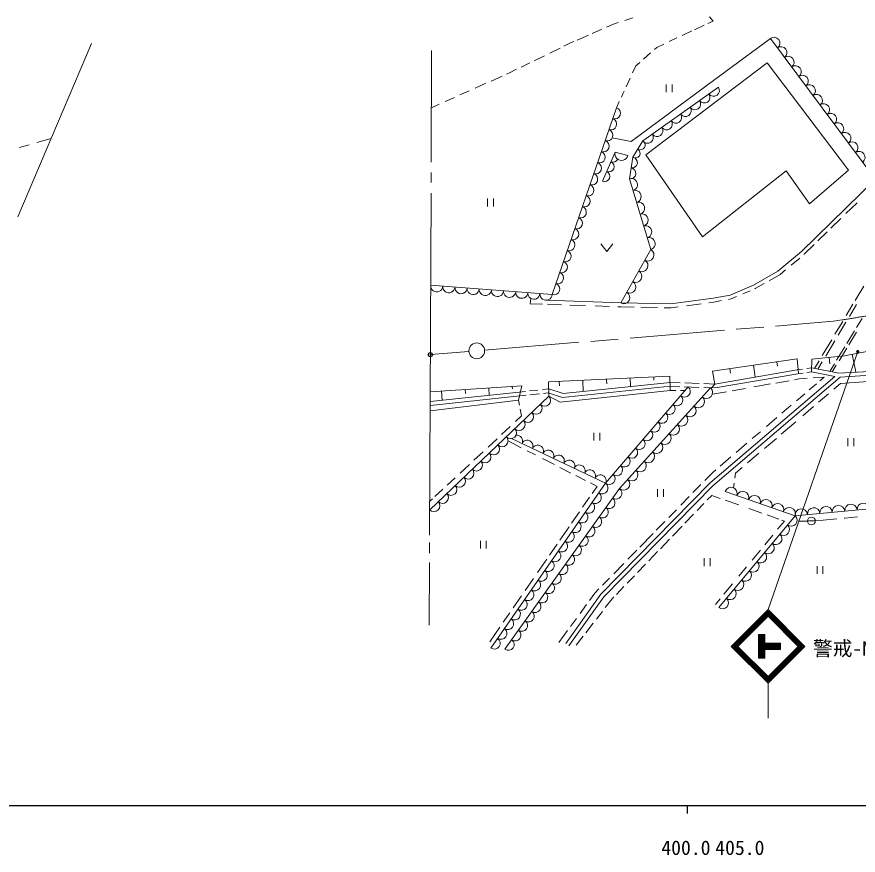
# Model space of a CAD drawing. Units: millimetres, scale not verified. Extents: x 40000 to 680000, y 20000 to 380000.
# Drawn here: x 383036 to 489679, y 198715 to 305015 of the extents above; entities that cross this region are included whole.
import ezdxf
from ezdxf.enums import TextEntityAlignment as Align

# ---------------------------------------------------------------- set-up
doc = ezdxf.new("R2010")
doc.units = ezdxf.units.MM
doc.header["$LTSCALE"] = 1000
doc.header["$PDMODE"] = 32
doc.header["$PDSIZE"] = 500
doc.linetypes.add('CHAIN', pattern=[18.5, 12, -1.5, 3.5, -1.5])
for name, color, linetype, lineweight in [('M-BGD', 7, 'Continuous', 13), ('M-BMK', 2, 'CHAIN', 13), ('M-BMK-SRVR', 3, 'Continuous', 13), ('M-STR-STRC', 7, 'Continuous', 13), ('M-TTL-BAND', 7, 'Continuous', 25)]:
    doc.layers.add(name, color=color, linetype=linetype, lineweight=lineweight)
doc.layers.add('M-OTRS', color=6, linetype='Continuous')
doc.styles.add('ＭＳ ゴシック', font='')
doc.styles.get('ＭＳ ゴシック').set_extended_font_data('MS Gothic')

# ---------------------------------------------------------------- blocks, each defined once
blk = doc.blocks.new('filled_dot')
at = {"color": 0, "linetype": 'Continuous', "lineweight": -2, "const_width": 1.25}
blk.add_lwpolyline([(-0.625, 0, 1), (0.625, 0, 1)], format="xyb", close=True, dxfattribs=at)

msp = doc.modelspace()

# ---------------------------------------------------------------- linework, layer by layer
at = {"layer": 'M-BGD'}
for p, q in [((470840, 305015), (471296, 304483)), ((457791, 303718), (458664, 304104)), ((458664, 304104), (459241, 304285)), ((460086, 304550), (461106, 304870)), ((470169, 303958), (468934, 303384)), ((471296, 304483), (470619, 304168)), ((455941, 302901), (457206, 303460)), ((468580, 303220), (467375, 302651)), ((453232, 301704), (453625, 301878)), ((454075, 302076), (455481, 302698)), ((466710, 302338), (465708, 301866)), ((470375, 296233), (478554, 302280)), ((478554, 302280), (491789, 284534)), ((450603, 300421), (451911, 301060)), ((452367, 301282), (453232, 301704)), ((464159, 301135), (463845, 300859)), ((465031, 301547), (464159, 301135)), ((448622, 299455), (449907, 300082)), ((463362, 300434), (462462, 299640)), ((446954, 298642), (448058, 299180)), ((461506, 298798), (461088, 297899)), ((462000, 299234), (461506, 298798)), ((462774, 287509), (478139, 299179)), ((478139, 299179), (488471, 285581)), ((445086, 297745), (445463, 297914)), ((445463, 297914), (446378, 298360)), ((441112, 295967), (442487, 296583)), ((443146, 296877), (444538, 297500)), ((460790, 297257), (460261, 296117)), ((439194, 295109), (440367, 295634)), ((460009, 295573), (459864, 295261)), ((460907, 289194), (470375, 296233)), ((462394, 289293), (471961, 296084)), ((465343, 295451), (465343, 296451)), ((466093, 296451), (466093, 295451)), ((437326, 294273), (438510, 294803)), ((459864, 295261), (459659, 294821)), ((435583, 293493), (436581, 293940)), ((459043, 293493), (450885, 269798)), ((459405, 294274), (459043, 293493)), ((387397, 289604), (385574, 289075)), ((458502, 289678), (460907, 289194)), ((461105, 287211), (462394, 289293)), ((384604, 288793), (383362, 288433)), ((457273, 284165), (458874, 287866)), ((458874, 287866), (460489, 287440)), ((460709, 284484), (461105, 287211)), ((469948, 277123), (462774, 287509)), ((480548, 285474), (469948, 277123)), ((483492, 281298), (480548, 285474)), ((488471, 285581), (483492, 281298)), ((463397, 275499), (460709, 284484)), ((482511, 275272), (491868, 284431)), ((442701, 280961), (442701, 281961)), ((443451, 281961), (443451, 280961)), ((488134, 280077), (489537, 281450)), ((486218, 278201), (487484, 279440)), ((484577, 276594), (485750, 277743)), ((457079, 276252), (457829, 275252)), ((457829, 275252), (458579, 276252)), ((459577, 268739), (463397, 275499)), ((479487, 272762), (482511, 275272)), ((482846, 274900), (484109, 276136)), ((481170, 273509), (482268, 274420)), ((482835, 274891), (482846, 274900)), ((476415, 270996), (479487, 272762)), ((478392, 271556), (479773, 272350)), ((479773, 272350), (480463, 272923)), ((450885, 269798), (435491, 270971)), ((473441, 269737), (476415, 270996)), ((476638, 270547), (477760, 271192)), ((489295, 269040), (490390, 270877)), ((475065, 269881), (475972, 270265)), ((476574, 270520), (476638, 270547)), ((448117, 268641), (448190, 269306)), ((450116, 269085), (459654, 268736)), ((465918, 268622), (471295, 269337)), ((470764, 268762), (471374, 268843)), ((471295, 269337), (473441, 269737)), ((471374, 268843), (472367, 269028)), ((473230, 269189), (473586, 269256)), ((473586, 269256), (474265, 269543)), ((448117, 268641), (449648, 268588)), ((448117, 268641), (449473, 268594)), ((450315, 268564), (452091, 268502)), ((453121, 268465), (455097, 268396)), ((456354, 268352), (458178, 268288)), ((459202, 268252), (459640, 268236)), ((459640, 268236), (461277, 268206)), ((459654, 268736), (465918, 268622)), ((462118, 268191), (464225, 268153)), ((465109, 268136), (465946, 268121)), ((465946, 268121), (466872, 268244)), ((467929, 268385), (469776, 268630)), ((488171, 267155), (489018, 268576)), ((488566, 267035), (489453, 268524)), ((489482, 265612), (490178, 266745)), ((486741, 264756), (487720, 266399)), ((487137, 264639), (488131, 266306)), ((488230, 263576), (489218, 265183)), ((488501, 263443), (489476, 265029)), ((485129, 262052), (486334, 264073)), ((485562, 261998), (486723, 263944)), ((498419, 264102), (487942, 262027)), ((486937, 261470), (487979, 263166)), ((487255, 261415), (488240, 263018)), ((471205, 260105), (481943, 261649)), ((479448, 260707), (479366, 261279)), ((481943, 261649), (482100, 259769)), ((483793, 261612), (483774, 260000)), ((487942, 262027), (483793, 261612)), ((484164, 260433), (484744, 261407)), ((486090, 261027), (486009, 261834)), ((489371, 259957), (488923, 262222)), ((471518, 258455), (481959, 260254)), ((473509, 259853), (473427, 260425)), ((476615, 259333), (476396, 260852)), ((481959, 260254), (482641, 260348)), ((483177, 260423), (483788, 260507)), ((483788, 260507), (487229, 259827)), ((484581, 260351), (485131, 261275)), ((486069, 260057), (486663, 261025)), ((486383, 259995), (486907, 260849)), ((450426, 258754), (465812, 259454)), ((460819, 258137), (460770, 259225)), ((463785, 258950), (463767, 259361)), ((465812, 259454), (465842, 257629)), ((486723, 259418), (470917, 245924)), ((471518, 258455), (471205, 260105)), ((487398, 259337), (471258, 245558)), ((471551, 257953), (482036, 259760)), ((482036, 259760), (482706, 259853)), ((482217, 259104), (483209, 259179)), ((483162, 259916), (483774, 260000)), ((483774, 260000), (486723, 259418)), ((483994, 259239), (485371, 259345)), ((485371, 259345), (484811, 258865)), ((487229, 259827), (491132, 260064)), ((487398, 259337), (491207, 259568)), ((435436, 257478), (447051, 258238)), ((445861, 257854), (445841, 258158)), ((447051, 258238), (446626, 256413)), ((450487, 256900), (450426, 258754)), ((451807, 258211), (451779, 258816)), ((452220, 256728), (465866, 258166)), ((452275, 257237), (465849, 258667)), ((454842, 257507), (454776, 258952)), ((457658, 245894), (468147, 258080)), ((457800, 258483), (457773, 259088)), ((465849, 258667), (467104, 258620)), ((465866, 258166), (467085, 258120)), ((467629, 258100), (469495, 258030)), ((467687, 258598), (469519, 258529)), ((470137, 258506), (471518, 258455)), ((471082, 257971), (471518, 258455)), ((476435, 258082), (478568, 258459)), ((479260, 258581), (480936, 258877)), ((481592, 258993), (482217, 259104)), ((484382, 258497), (483461, 257708)), ((487445, 258527), (486584, 257789)), ((491512, 258803), (487445, 258527)), ((435431, 256221), (447502, 257522)), ((435485, 255724), (447608, 257030)), ((436938, 256383), (436860, 257571)), ((439888, 257238), (439854, 257767)), ((442909, 257027), (442847, 257963)), ((448033, 257579), (449091, 257693)), ((448045, 257077), (449287, 257211)), ((449657, 257754), (450456, 257840)), ((449781, 257264), (450402, 257331)), ((450402, 257331), (452220, 256728)), ((450456, 257840), (452275, 257237)), ((465842, 257629), (451886, 256140)), ((470977, 257974), (459409, 245200)), ((465842, 257629), (466548, 257630)), ((467158, 257630), (467759, 257630)), ((470103, 258007), (471551, 257953)), ((471198, 257157), (472972, 257470)), ((473713, 257602), (475395, 257899)), ((482901, 257228), (481855, 256332)), ((485904, 257208), (484670, 256151)), ((435375, 242518), (450487, 256900)), ((435426, 255076), (446626, 256413)), ((446626, 256413), (446748, 255792)), ((451886, 256140), (450487, 256900)), ((446855, 255247), (447021, 254406)), ((481192, 255764), (480013, 254754)), ((484023, 255597), (482668, 254438)), ((447021, 254406), (446264, 253703)), ((479390, 254220), (478049, 253071)), ((445564, 253052), (444476, 252040)), ((481777, 253675), (479939, 252102)), ((456185, 251275), (456185, 252275)), ((456935, 252275), (456935, 251275)), ((477280, 252413), (476261, 251539)), ((443900, 251505), (442777, 250461)), ((445295, 251232), (446957, 250385)), ((445746, 251541), (457658, 245894)), ((475574, 250951), (474201, 249774)), ((479316, 251568), (477802, 250272)), ((488386, 250571), (488386, 251571)), ((489136, 251571), (489136, 250571)), ((442145, 249873), (440977, 248787)), ((447738, 249987), (448771, 249460)), ((477098, 249670), (475664, 248443)), ((449671, 249002), (451184, 248231)), ((473547, 249214), (472180, 248044)), ((440401, 248251), (439211, 247145)), ((451855, 247889), (453266, 247170)), ((471653, 247592), (471206, 247208)), ((474981, 247858), (474142, 247140)), ((438580, 246558), (437578, 245626)), ((453897, 246848), (455127, 246221)), ((471206, 247208), (470232, 246211)), ((474142, 247140), (474047, 246529)), ((457658, 245894), (443129, 224976)), ((455741, 245908), (456585, 245478)), ((456585, 245478), (455971, 244588)), ((470917, 245924), (457056, 231805)), ((471258, 245558), (457441, 231483)), ((469740, 245707), (468741, 244683)), ((473946, 245877), (473857, 245303)), ((437023, 245111), (436033, 244190)), ((459409, 245200), (444909, 224828)), ((464236, 244131), (464236, 245131)), ((464986, 245131), (464986, 244131)), ((470553, 243758), (471114, 244341)), ((471114, 244341), (472189, 243961)), ((481679, 241761), (472830, 244834)), ((435711, 243891), (435380, 243582)), ((455634, 244101), (454754, 242826)), ((468278, 244209), (467195, 243100)), ((469254, 242407), (470105, 243293)), ((472834, 243732), (474538, 243129)), ((454342, 242230), (453356, 240803)), ((466632, 242523), (465663, 241531)), ((475835, 242670), (477473, 242090)), ((481679, 241761), (491126, 242643)), ((465186, 241041), (464075, 239904)), ((467707, 240798), (468807, 241943)), ((472005, 230123), (481679, 241761)), ((478125, 241859), (479619, 241331)), ((480335, 241077), (479472, 240034)), ((479965, 241208), (480335, 241077)), ((483253, 241076), (482253, 241056)), ((483248, 241089), (484248, 241089)), ((484253, 241126), (485253, 241196)), ((485253, 241196), (486971, 241346)), ((487910, 241427), (487972, 241432)), ((487972, 241432), (489587, 241604)), ((453034, 240337), (451883, 238671)), ((466144, 239173), (467372, 240450)), ((463681, 239500), (462009, 237787)), ((478868, 239304), (477836, 238059)), ((441796, 237590), (441796, 238590)), ((442546, 238590), (442546, 237590)), ((451538, 238171), (450555, 236747)), ((464610, 237578), (465781, 238795)), ((461630, 237399), (460491, 236233)), ((463145, 236053), (464246, 237199)), ((477283, 237391), (476238, 236128)), ((450210, 236249), (449032, 234543)), ((459971, 235700), (458692, 234390)), ((470173, 235376), (470173, 236376)), ((470923, 236376), (470923, 235376)), ((461708, 234559), (462714, 235605)), ((475531, 235275), (474537, 234074)), ((484462, 234370), (484462, 235370)), ((485212, 235370), (485212, 234370)), ((448514, 233793), (447460, 232267)), ((458171, 233856), (457287, 232950)), ((460398, 233197), (461318, 234154)), ((459044, 231789), (459979, 232762)), ((473742, 233114), (472648, 231793)), ((446988, 231584), (445934, 230058)), ((457056, 231805), (452608, 225551)), ((457441, 231483), (453015, 225262)), ((456296, 231934), (455634, 231028)), ((456822, 232474), (456296, 231934)), ((458493, 231216), (458724, 231457)), ((455245, 230496), (454425, 229374)), ((457630, 230105), (458493, 231216)), ((472172, 231218), (471585, 230509)), ((445506, 229439), (444689, 228256)), ((456506, 228659), (457259, 229629)), ((453961, 228739), (453212, 227714)), ((444259, 227633), (442970, 225768)), ((452830, 227190), (451738, 225696)), ((455154, 226919), (456100, 228137)), ((453916, 225326), (454803, 226468))]:
    msp.add_line(p, q, dxfattribs=at)
msp.add_circle((483748, 241089), 500, dxfattribs=at)
for centre, radius, start, end in [((479004, 301677), 752, 306.73484, 126.73484), ((479904, 300471), 752, 306.73484, 126.73484), ((480804, 299265), 752, 306.73484, 126.73484), ((481704, 298059), 752, 306.73484, 126.73484), ((482605, 296853), 752, 306.73484, 126.73484), ((471363, 295659), 733, 215.36883, 35.36883), ((483505, 295647), 752, 306.73484, 126.73484), ((468971, 293962), 733, 215.36883, 35.36883), ((470167, 294811), 733, 215.36883, 35.36883), ((484405, 294440), 752, 306.73484, 126.73484), ((458803, 292796), 737, 251.00197, 71.00197), ((467775, 293113), 733, 215.36883, 35.36883), ((485305, 293234), 752, 306.73484, 126.73484), ((466580, 292264), 733, 215.36883, 35.36883), ((486205, 292028), 752, 306.73484, 126.73484), ((458323, 291402), 737, 251.00197, 71.00197), ((465384, 291415), 733, 215.36883, 35.36883), ((487105, 290822), 752, 306.73484, 126.73484), ((457843, 290008), 737, 251.00197, 71.00197), ((462992, 289717), 733, 215.36883, 35.36883), ((464188, 290566), 733, 215.36883, 35.36883), ((488005, 289616), 752, 306.73484, 126.73484), ((457363, 288614), 737, 251.00197, 71.00197), ((462072, 288772), 612, 238.24052, 58.24052), ((488906, 288410), 752, 306.73484, 126.73484), ((461427, 287731), 612, 238.24052, 58.24052), ((489806, 287204), 752, 306.73484, 126.73484), ((456883, 287220), 737, 251.00197, 71.00197), ((458607, 287249), 672, 246.6096, 334.58828), ((459681, 287653), 835, 165.2308, 345.2308), ((461006, 286529), 689, 261.72411, 81.72411), ((456403, 285827), 737, 251.00197, 71.00197), ((458073, 286016), 672, 246.6096, 66.6096), ((460808, 285166), 689, 261.72411, 81.72411), ((455923, 284433), 737, 251.00197, 71.00197), ((457539, 284782), 672, 246.6096, 66.6096), ((455444, 283039), 737, 251.00197, 71.00197), ((460933, 283736), 782, 286.6595, 106.6595), ((461381, 282238), 782, 286.6595, 106.6595), ((454964, 281645), 737, 251.00197, 71.00197), ((454484, 280251), 737, 251.00197, 71.00197), ((461829, 280741), 782, 286.6595, 106.6595), ((454004, 278858), 737, 251.00197, 71.00197), ((462277, 279243), 782, 286.6595, 106.6595), ((462725, 277746), 782, 286.6595, 106.6595), ((453524, 277464), 737, 251.00197, 71.00197), ((453044, 276070), 737, 251.00197, 71.00197), ((463173, 276248), 782, 286.6595, 106.6595), ((452564, 274676), 737, 251.00197, 71.00197), ((463015, 274823), 776, 240.53121, 60.53121), ((462251, 273471), 776, 240.53121, 60.53121), ((452084, 273283), 737, 251.00197, 71.00197), ((451605, 271889), 737, 251.00197, 71.00197), ((461487, 272119), 776, 240.53121, 60.53121), ((436261, 270913), 772, 175.64084, 355.64084), ((451125, 270495), 737, 251.00197, 71.00197), ((460723, 270767), 776, 240.53121, 60.53121), ((437800, 270795), 772, 175.64084, 355.64084), ((439340, 270678), 772, 175.64084, 355.64084), ((440879, 270561), 772, 175.64084, 355.64084), ((442418, 270443), 772, 175.64084, 355.64084), ((443958, 270326), 772, 175.64084, 355.64084), ((445497, 270209), 772, 175.64084, 355.64084), ((447036, 270091), 772, 175.64084, 355.64084), ((448576, 269974), 772, 175.64084, 355.64084), ((450115, 269857), 772, 175.64084, 355.64084), ((459959, 269415), 776, 240.53121, 60.53121), ((467670, 257526), 731, 229.28316, 49.28316), ((470451, 257394), 783, 227.83811, 47.83811), ((449947, 256386), 745, 223.58293, 43.58293), ((466716, 256419), 731, 229.28316, 49.28316), ((469399, 256233), 783, 227.83811, 47.83811), ((448868, 255359), 745, 223.58293, 43.58293), ((465763, 255311), 731, 229.28316, 49.28316), ((468348, 255071), 783, 227.83811, 47.83811), ((446709, 253304), 745, 223.58293, 43.58293), ((447789, 254331), 745, 223.58293, 43.58293), ((464809, 254203), 731, 229.28316, 49.28316), ((467296, 253910), 783, 227.83811, 47.83811), ((445630, 252277), 745, 223.58293, 43.58293), ((463856, 253095), 731, 229.28316, 49.28316), ((466244, 252749), 783, 227.83811, 47.83811), ((444550, 251250), 745, 223.58293, 43.58293), ((446408, 251227), 732, 334.63713, 98.46969), ((462902, 251987), 731, 229.28316, 49.28316), ((465193, 251587), 783, 227.83811, 47.83811), ((443471, 250222), 745, 223.58293, 43.58293), ((447732, 250600), 732, 334.63713, 154.63713), ((449055, 249972), 732, 334.63713, 154.63713), ((461949, 250879), 731, 229.28316, 49.28316), ((464141, 250426), 783, 227.83811, 47.83811), ((442392, 249195), 745, 223.58293, 43.58293), ((450379, 249345), 732, 334.63713, 154.63713), ((460996, 249772), 731, 229.28316, 49.28316), ((463090, 249265), 783, 227.83811, 47.83811), ((441312, 248168), 745, 223.58293, 43.58293), ((451702, 248717), 732, 334.63713, 154.63713), ((453026, 248090), 732, 334.63713, 154.63713), ((460042, 248664), 731, 229.28316, 49.28316), ((462038, 248103), 783, 227.83811, 47.83811), ((440233, 247140), 745, 223.58293, 43.58293), ((454349, 247463), 732, 334.63713, 154.63713), ((455673, 246835), 732, 334.63713, 154.63713), ((459089, 247556), 731, 229.28316, 49.28316), ((460986, 246942), 783, 227.83811, 47.83811), ((439153, 246113), 745, 223.58293, 43.58293), ((456997, 246208), 732, 334.63713, 154.63713), ((458135, 246448), 731, 229.28316, 49.28316), ((459935, 245781), 783, 227.83811, 47.83811), ((438074, 245086), 745, 223.58293, 43.58293), ((457231, 245279), 749, 235.21566, 55.21566), ((473567, 244578), 781, 340.84958, 160.84958), ((436994, 244058), 745, 223.58293, 43.58293), ((456376, 244048), 749, 235.21566, 55.21566), ((458983, 244601), 736, 234.55888, 54.55888), ((475042, 244066), 781, 340.84958, 160.84958), ((476517, 243554), 781, 340.84958, 160.84958), ((435915, 243031), 745, 223.58293, 43.58293), ((455522, 242818), 749, 235.21566, 55.21566), ((458130, 243403), 736, 234.55888, 54.55888), ((477992, 243042), 781, 340.84958, 160.84958), ((479467, 242529), 781, 340.84958, 160.84958), ((488764, 242423), 791, 5.33444, 185.33444), ((490339, 242570), 791, 5.33444, 185.33444), ((454667, 241587), 749, 235.21566, 55.21566), ((457277, 242204), 736, 234.55888, 54.55888), ((480942, 242017), 781, 340.84958, 160.84958), ((482466, 241835), 791, 5.33444, 185.33444), ((484041, 241982), 791, 5.33444, 185.33444), ((485615, 242129), 791, 5.33444, 185.33444), ((487190, 242276), 791, 5.33444, 185.33444), ((456424, 241006), 736, 234.55888, 54.55888), ((481195, 241179), 757, 230.26339, 50.26339), ((453812, 240357), 749, 235.21566, 55.21566), ((455571, 239807), 736, 234.55888, 54.55888), ((480228, 240015), 757, 230.26339, 50.26339), ((452958, 239127), 749, 235.21566, 55.21566), ((454718, 238609), 736, 234.55888, 54.55888), ((479260, 238852), 757, 230.26339, 50.26339), ((452103, 237896), 749, 235.21566, 55.21566), ((453865, 237411), 736, 234.55888, 54.55888), ((478293, 237688), 757, 230.26339, 50.26339), ((451248, 236666), 749, 235.21566, 55.21566), ((453012, 236212), 736, 234.55888, 54.55888), ((477326, 236524), 757, 230.26339, 50.26339), ((450394, 235435), 749, 235.21566, 55.21566), ((476358, 235360), 757, 230.26339, 50.26339), ((449539, 234205), 749, 235.21566, 55.21566), ((452159, 235014), 736, 234.55888, 54.55888), ((475391, 234197), 757, 230.26339, 50.26339), ((448684, 232974), 749, 235.21566, 55.21566), ((451306, 233816), 736, 234.55888, 54.55888), ((474423, 233033), 757, 230.26339, 50.26339), ((450453, 232617), 736, 234.55888, 54.55888), ((447829, 231744), 749, 235.21566, 55.21566), ((449600, 231419), 736, 234.55888, 54.55888), ((473456, 231869), 757, 230.26339, 50.26339), ((446975, 230513), 749, 235.21566, 55.21566), ((448747, 230221), 736, 234.55888, 54.55888), ((472488, 230705), 757, 230.26339, 50.26339), ((446120, 229283), 749, 235.21566, 55.21566), ((447894, 229022), 736, 234.55888, 54.55888), ((445265, 228052), 749, 235.21566, 55.21566), ((447042, 227824), 736, 234.55888, 54.55888), ((444411, 226822), 749, 235.21566, 55.21566), ((446189, 226625), 736, 234.55888, 54.55888), ((443556, 225592), 749, 235.21566, 55.21566), ((445336, 225427), 736, 234.55888, 54.55888)]:
    msp.add_arc(centre, radius, start, end, dxfattribs=at)
at = {"layer": 'M-BMK'}
for p, q in [((442324, 262752), (486538, 266414)), ((435455, 262184), (440331, 262587))]:
    msp.add_line(p, q, dxfattribs=at)
msp.add_open_spline([(486538, 266414), (489462, 266871), (492385, 267328), (495288, 267889), (498758, 268560), (502199, 269381), (505648, 270169), (509149, 270969), (512659, 271735), (516108, 272717), (519909, 273799), (523636, 275143), (527339, 276539), (530340, 277670), (533325, 278836), (536257, 280126), (536826, 280377), (537393, 280632), (537960, 280887)], degree=3, knots=[0, 0, 0, 0, 1, 1, 1, 2, 2, 2, 3, 3, 3, 4, 4, 4, 5, 5, 5, 6, 6, 6, 6], dxfattribs=at)
at = {"layer": 'M-BMK-SRVR'}
for p, q in [((392512, 301629), (383162, 279648)), ((435612, 300729), (435555, 286598)), ((435549, 285269), (435544, 284021)), ((435539, 282652), (435362, 239290)), ((435358, 238364), (435353, 236995)), ((435348, 235828), (435316, 227879))]:
    msp.add_line(p, q, dxfattribs=at)
msp.add_circle((441333, 262661), 1000, dxfattribs=at)
at = {"layer": 'M-OTRS'}
msp.add_point((435455, 262184), dxfattribs=at)
at = {"layer": 'M-STR-STRC'}
for p, q in [((478252, 229856), (489621, 262567)), ((473586, 225189), (478252, 229856)), ((473727, 225189), (478252, 229715)), ((473868, 225189), (478252, 229573)), ((474010, 225189), (478252, 229432)), ((474081, 225119), (478323, 229361)), ((474151, 225048), (478394, 229291)), ((478111, 229291), (482354, 225048)), ((478182, 229361), (482424, 225119)), ((478252, 229856), (482919, 225189)), ((478252, 229715), (482778, 225189)), ((478252, 229573), (482636, 225189)), ((478252, 229432), (482495, 225189)), ((474222, 224977), (478465, 229220)), ((478040, 229220), (482283, 224977)), ((477830, 226689), (477030, 226689)), ((477030, 226689), (477030, 223689)), ((477130, 226689), (477130, 223689)), ((477230, 226689), (477230, 223689)), ((477330, 226689), (477330, 223689)), ((477430, 226689), (477430, 223689)), ((477530, 226689), (477530, 223689)), ((477630, 226689), (477630, 223689)), ((477730, 226689), (477730, 223689)), ((477830, 226689), (477830, 223689)), ((473586, 225189), (478252, 220522)), ((473727, 225189), (478252, 220664)), ((473868, 225189), (478252, 220805)), ((474010, 225189), (478252, 220947)), ((474081, 225260), (478323, 221017)), ((474151, 225331), (478394, 221088)), ((474222, 225401), (478465, 221159)), ((479851, 225589), (477830, 225589)), ((479851, 225489), (477830, 225489)), ((479851, 225389), (477830, 225389)), ((479851, 225289), (477830, 225289)), ((479851, 225189), (477830, 225189)), ((479851, 225089), (477830, 225089)), ((478040, 221159), (482283, 225401)), ((478111, 221088), (482354, 225331)), ((478182, 221017), (482424, 225260)), ((478252, 220947), (482495, 225189)), ((478252, 220805), (482636, 225189)), ((478252, 220664), (482778, 225189)), ((478252, 220522), (482919, 225189)), ((479851, 225589), (479851, 224789)), ((479851, 224989), (477830, 224989)), ((479851, 224889), (477830, 224889)), ((479851, 224789), (477830, 224789)), ((477830, 223689), (477030, 223689)), ((478252, 220522), (478252, 216106))]:
    msp.add_line(p, q, dxfattribs=at)
at = {"layer": 'M-TTL-BAND'}
for p, q in [((40000, 205000), (579000, 205000)), ((468000, 205000), (468000, 204000))]:
    msp.add_line(p, q, dxfattribs=at)

# ---------------------------------------------------------------- block references
at = {"layer": 'M-STR-STRC', "xscale": 160, "yscale": 160, "rotation": 250.8}
msp.add_blockref('filled_dot', (489621, 262567), dxfattribs=at)

# ---------------------------------------------------------------- texts
at = {"layer": 'M-STR-STRC', "style": 'ＭＳ ゴシック'}
msp.add_text('警戒-NO-39-10', height=1833, dxfattribs=at).set_placement((483945, 223467), align=Align.BOTTOM_LEFT)
at = {"layer": 'M-TTL-BAND', "style": 'ＭＳ ゴシック'}
for s, p in [('400.0', (467844, 198195)), ('405.0', (474680, 198195))]:
    msp.add_text(s, height=1833, dxfattribs=at).set_placement(p, align=Align.BOTTOM_CENTER)

doc.saveas('drawing.dxf')
